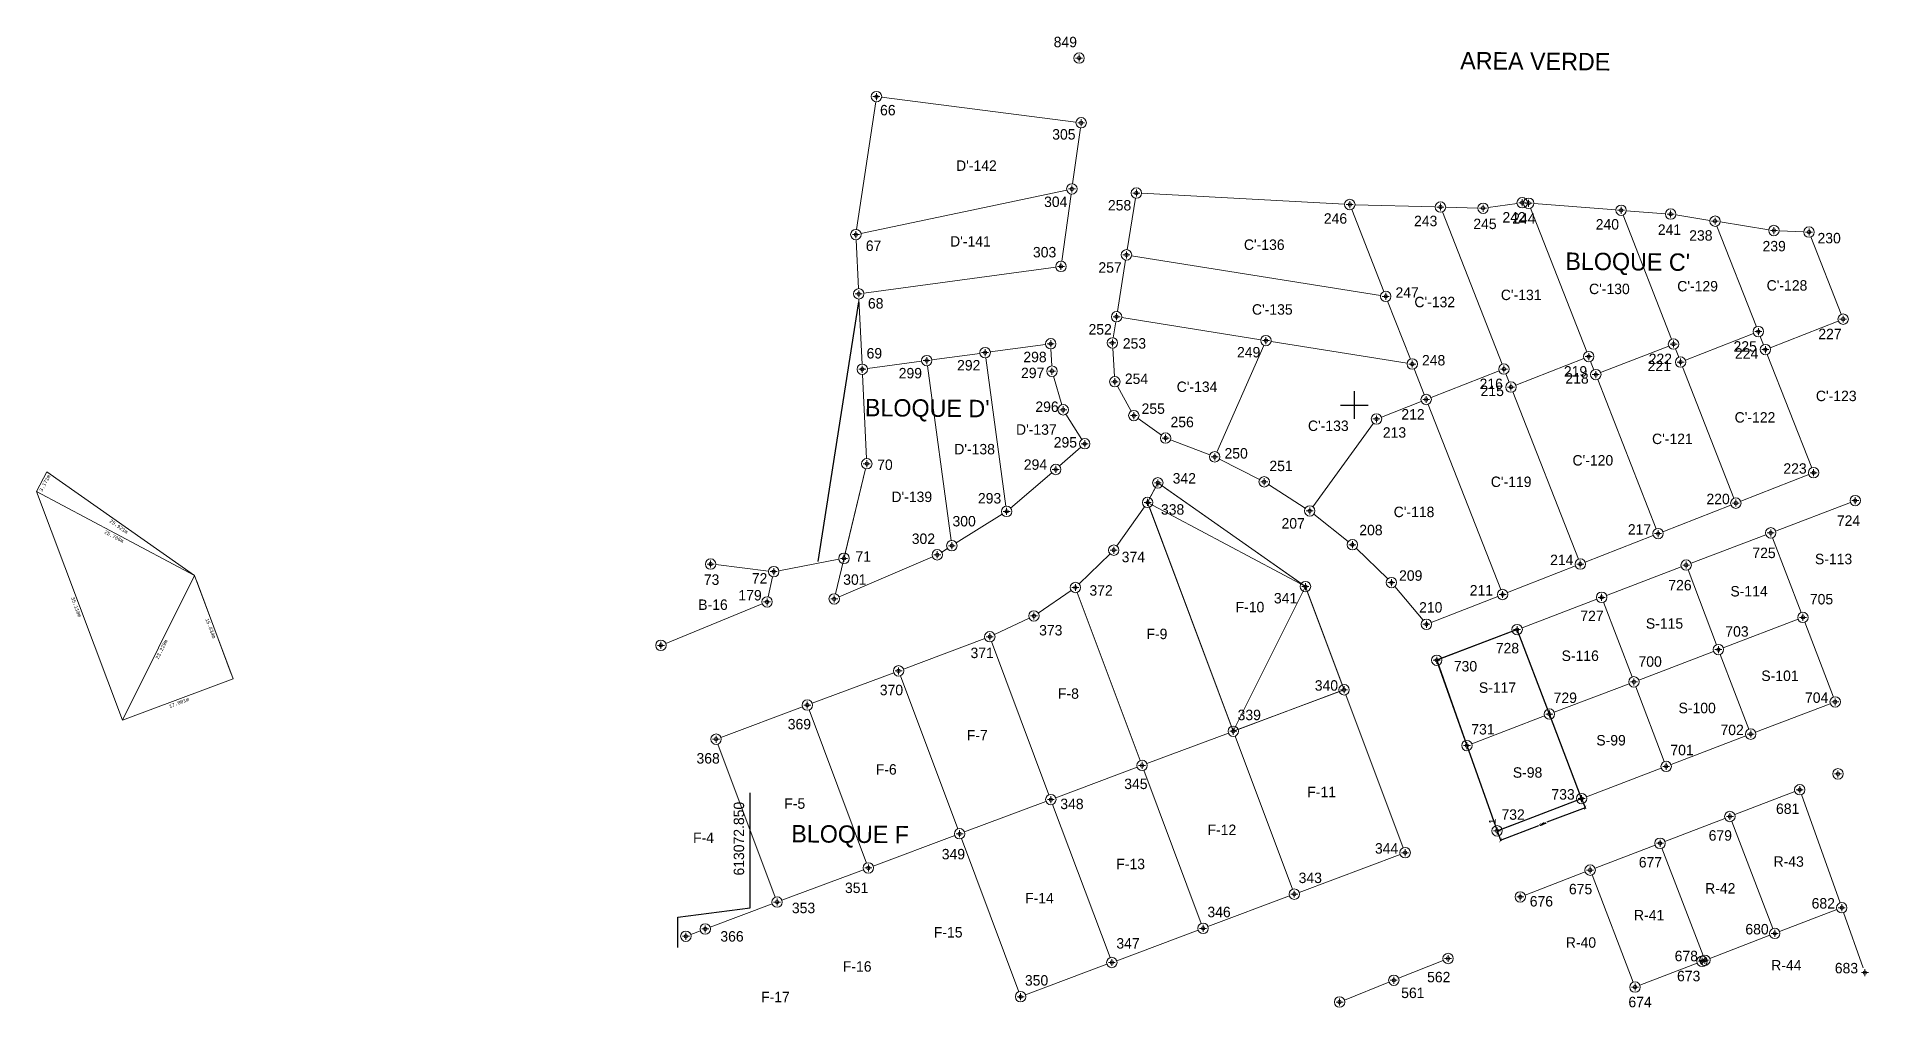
# Model space of a CAD drawing. Header units: millimetres. Extents: x 33704 to 33967, y 20256 to 20395.
import ezdxf
from ezdxf.enums import TextEntityAlignment as Align

# ---------------------------------------------------------------- set-up
doc = ezdxf.new("R2010")
doc.units = ezdxf.units.MM
for name, color, linetype in [('2', 1, 'Continuous'), ('42', 7, 'Continuous'), ('5', 7, 'Continuous'), ('CVL_CUADCON_TIT', 1, 'Continuous')]:
    doc.layers.add(name, color=color, linetype=linetype)
for name, color, linetype, lineweight in [('Cotas', 7, 'Continuous', 0), ('ificacion Nueva', 7, 'Continuous', 0), ('leidas', 7, 'Continuous', 0)]:
    doc.layers.add(name, color=color, linetype=linetype, lineweight=lineweight)
doc.styles.add('MONOTXT4', font='monotxt4.shx')
doc.styles.add('ROMANS', font='ROMANS', dxfattribs={"height": 0.2})
doc.styles.get("Standard").update_dxf_attribs({"font": 'arial.ttf'})
doc.styles.add('Styledgn000', font='dgn000.shx')
doc.styles.add('Styledgn003', font='dgn003.shx')
doc.dimstyles.new('STANDARD$0', dxfattribs={"dimtxt": 0.6, "dimasz": 0.5, "dimexe": 0.125, "dimexo": 0.000625, "dimgap": 0.0625, "dimtad": 0, "dimzin": 1, "dimdsep": 46, "dimtxsty": 'ROMANS', "dimblk1": 'ARCHTICK', "dimblk2": 'ARCHTICK', "dimsah": 1, "dimcen": 2.5, "dimclrd": 1, "dimclre": 1, "dimclrt": 30, "dimaunit": 1, "dimadec": 0, "dimazin": 0, "dimtfac": 1, "dimtofl": 0, "dimtmove": 1, "dimatfit": 3, "dimldrblk": 'ARCHTICK', "dimfxl": 1, "dimtolj": 1, "dimtzin": 1, "dimarcsym": 0})

# ---------------------------------------------------------------- blocks, each defined once
blk = doc.blocks.new('COORD')
at = {"layer": '42', "color": 2, "linetype": 'Continuous'}
for p, q in [((-2, 0), (2, 0)), ((0, -2), (0, 2))]:
    blk.add_line(p, q, dxfattribs=at)
blk = doc.blocks.new('AnonymousCell25')
at = {"layer": 'leidas', "color": 7, "linetype": 'Continuous', "lineweight": 30}
for p, q in [((613083245, 1317370924), (613083245, 1317387441)), ((613072850, 1317369578), (613083245, 1317370924)), ((613072850, 1317365203), (613072850, 1317369578))]:
    blk.add_line(p, q, dxfattribs=at)
at = {"layer": 'leidas', "color": 7, "linetype": 'Continuous', "style": 'Styledgn000'}
blk.add_text('613072.850', height=1500, rotation=90, dxfattribs=at).set_placement((613082353, 1317375565))
blk = doc.blocks.new('POINT1')
at = {"color": 0, "linetype": 'ByBlock', "lineweight": -2}
for p, q in [((500, 0), (-500, 0)), ((0, 500), (0, -500))]:
    blk.add_line(p, q, dxfattribs=at)
blk.add_circle((0, 0), 250, dxfattribs=at)
blk = doc.blocks.new('_ARCHTICK')
at = {"color": 0, "linetype": 'ByBlock', "const_width": 0.15}
blk.add_lwpolyline([(-0.5, -0.5), (0.5, 0.5)], dxfattribs=at)
blk = doc.blocks.new('*D8')
at = {"layer": 'CVL_CUADCON_TIT', "color": 1, "lineweight": -2, "ltscale": 0.5, "transparency": 16777216}
for p, q in [((33926.58, 20284.54), (33921.1, 20282.45)), ((33926.08, 20285.85), (33926.63, 20284.42)), ((33914.44, 20279.9), (33919.92, 20282)), ((33913.93, 20281.22), (33914.48, 20279.79))]:
    blk.add_line(p, q, dxfattribs=at)
at = {"layer": 'Defpoints', "color": 0, "ltscale": 0.5, "transparency": 16777216}
for p in [(33926.08, 20285.85), (33926.58, 20284.54), (33913.93, 20281.22)]:
    blk.add_point(p, dxfattribs=at)
at = {"layer": 'CVL_CUADCON_TIT', "color": 1, "lineweight": -2, "ltscale": 0.5, "transparency": 16777216, "xscale": 0.5, "yscale": 0.5, "zscale": 0.5}
for p, rotation in [((33926.58, 20284.54), 20.88350462927271), ((33914.44, 20279.9), 200.8835046292727)]:
    blk.add_blockref('_ARCHTICK', p, dxfattribs=dict(at, rotation=rotation))
at = {"layer": 'CVL_CUADCON_TIT', "color": 30, "lineweight": 30, "ltscale": 0.5, "transparency": 16777216, "insert": (33920.51, 20282.22), "char_height": 0.2, "attachment_point": 5, "rotation": 20.8835, "style": 'ROMANS'}
blk.add_mtext('\\A1;13.00m.', dxfattribs=at)

msp = doc.modelspace()

# ---------------------------------------------------------------- linework, layer by layer
at = {"layer": '2', "color": 1, "linetype": 'Continuous'}
msp.add_line((33816.373, 20319.905), (33822.256, 20357.261), dxfattribs=at)
at = {"layer": 'Cotas', "color": 7, "linetype": 'Continuous', "lineweight": 13, "flags": 128}
for points in [[(33824.658, 20385.991), (33821.923, 20367.641)], [(33824.658, 20385.991), (33821.923, 20367.641)], [(33853.433, 20383.066), (33825.512, 20386.637)], [(33852.946, 20374.205), (33854.073, 20382.228)], [(33852.108, 20373.308), (33822.547, 20367.054)], [(33822.547, 20367.054), (33852.108, 20373.308)], [(33851.384, 20363.077), (33852.738, 20372.72)], [(33861.99, 20372.136), (33860.805, 20364.731)], [(33892.022, 20371.262), (33862.858, 20372.836)], [(33916.8, 20371.378), (33912.66, 20370.796)], [(33917.72, 20371.469), (33918.291, 20371.425)], [(33931.004, 20370.452), (33919.216, 20371.354)], [(33893.044, 20370.523), (33897.666, 20358.726)], [(33897.666, 20358.726), (33893.044, 20370.523)], [(33905.048, 20370.882), (33893.52, 20371.201)], [(33906.071, 20370.163), (33914.644, 20348.279)], [(33914.644, 20348.279), (33906.071, 20370.163)], [(33911.168, 20370.712), (33906.547, 20370.84)], [(33918.741, 20370.713), (33926.828, 20350.071)], [(33926.828, 20350.071), (33918.741, 20370.713)], [(33932.025, 20369.697), (33939.011, 20351.864)], [(33939.011, 20351.864), (33932.025, 20369.697)], [(33938.123, 20369.907), (33932.5, 20370.337)], [(33944.509, 20368.951), (33939.612, 20369.732)], [(33952.965, 20367.603), (33945.99, 20368.715)], [(33821.849, 20366.15), (33822.182, 20359.142)], [(33821.849, 20366.15), (33822.182, 20359.142)], [(33945.523, 20368.135), (33951.194, 20353.657)], [(33951.194, 20353.657), (33945.523, 20368.135)], [(33957.999, 20367.3), (33954.454, 20367.453)], [(33959.022, 20366.57), (33963.378, 20355.45)], [(33963.378, 20355.45), (33959.022, 20366.57)], [(33897.199, 20358.146), (33861.427, 20363.872)], [(33861.427, 20363.872), (33897.199, 20358.146)], [(33822.961, 20358.494), (33850.536, 20362.234)], [(33860.568, 20363.25), (33859.383, 20355.846)], [(33822.253, 20357.644), (33822.698, 20348.295)], [(33898.213, 20357.329), (33901.475, 20349.003)], [(33901.475, 20349.003), (33898.213, 20357.329)], [(33859.146, 20354.365), (33858.78, 20352.082)], [(33879.985, 20351.789), (33860.005, 20354.987)], [(33860.005, 20354.987), (33879.985, 20351.789)], [(33962.953, 20354.478), (33953.178, 20350.649)], [(33953.178, 20350.649), (33962.953, 20354.478)], [(33849.06, 20351.117), (33841.124, 20350.04)], [(33849.952, 20348.023), (33849.838, 20350.468)], [(33858.71, 20350.593), (33858.97, 20346.514)], [(33880.423, 20350.984), (33873.664, 20335.651)], [(33873.664, 20335.651), (33880.423, 20350.984)], [(33901.008, 20348.424), (33881.466, 20351.552)], [(33881.466, 20351.552), (33901.008, 20348.424)], [(33938.586, 20350.893), (33928.811, 20347.063)], [(33928.811, 20347.063), (33938.586, 20350.893)], [(33940.023, 20349.281), (33939.558, 20350.468)], [(33939.558, 20350.468), (33940.023, 20349.281)], [(33950.77, 20352.685), (33940.995, 20348.856)], [(33940.995, 20348.856), (33950.77, 20352.685)], [(33952.206, 20351.073), (33951.741, 20352.261)], [(33951.741, 20352.261), (33952.206, 20351.073)], [(33831.249, 20348.701), (33823.477, 20347.647)], [(33832.093, 20348.059), (33835.499, 20322.944)], [(33835.499, 20322.944), (33832.093, 20348.059)], [(33839.638, 20349.839), (33832.735, 20348.903)], [(33840.482, 20349.197), (33843.374, 20327.869)], [(33843.374, 20327.869), (33840.482, 20349.197)], [(33926.403, 20349.1), (33916.628, 20345.271)], [(33916.628, 20345.271), (33926.403, 20349.1)], [(33927.84, 20347.488), (33927.375, 20348.675)], [(33927.375, 20348.675), (33927.84, 20347.488)], [(33947.963, 20329.014), (33940.57, 20347.884)], [(33940.57, 20347.884), (33947.963, 20329.014)], [(33959.134, 20333.39), (33952.754, 20349.677)], [(33952.754, 20349.677), (33959.134, 20333.39)], [(33822.77, 20346.797), (33823.344, 20334.723)], [(33822.77, 20346.797), (33823.344, 20334.723)], [(33851.39, 20342.448), (33850.196, 20346.554)], [(33859.384, 20345.111), (33861.38, 20341.544)], [(33902.022, 20347.607), (33903.473, 20343.902)], [(33903.473, 20343.902), (33902.022, 20347.607)], [(33914.22, 20347.307), (33904.445, 20343.478)], [(33904.445, 20343.478), (33914.22, 20347.307)], [(33915.656, 20345.695), (33915.191, 20346.882)], [(33915.191, 20346.882), (33915.656, 20345.695)], [(33936.791, 20324.637), (33928.387, 20346.092)], [(33928.387, 20346.092), (33936.791, 20324.637)], [(33903.048, 20342.931), (33897.304, 20340.68)], [(33897.304, 20340.68), (33903.048, 20342.931)], [(33914.448, 20315.885), (33904.02, 20342.506)], [(33904.02, 20342.506), (33914.448, 20315.885)], [(33925.62, 20320.261), (33916.203, 20344.299)], [(33916.203, 20344.299), (33925.62, 20320.261)], [(33854.286, 20337.48), (33852, 20341.094)], [(33862.359, 20340.457), (33865.699, 20338.101)], [(33896.165, 20339.8), (33887.457, 20327.805)], [(33887.457, 20327.805), (33896.165, 20339.8)], [(33867.012, 20337.4), (33872.661, 20335.234)], [(33851.085, 20333.651), (33854.126, 20336.349)], [(33874.031, 20334.628), (33879.808, 20331.716)], [(33823.204, 20333.245), (33818.875, 20315.28)], [(33823.204, 20333.245), (33820.28, 20321.111)], [(33844.045, 20327.613), (33849.955, 20332.666)], [(33948.934, 20328.589), (33958.709, 20332.418)], [(33864.845, 20330.562), (33864.068, 20329.082)], [(33885.787, 20316.751), (33865.808, 20330.794)], [(33881.11, 20330.975), (33886.384, 20327.602)], [(33836.235, 20322.599), (33842.839, 20326.728)], [(33863.286, 20327.806), (33859.296, 20322.165)], [(33863.982, 20327.716), (33875.773, 20296.234)], [(33875.773, 20296.234), (33863.982, 20327.716)], [(33887.604, 20326.733), (33892.559, 20322.808)], [(33937.763, 20324.213), (33947.538, 20328.042)], [(33964.687, 20328.408), (33953.944, 20324.31)], [(33834.14, 20321.289), (33834.964, 20321.804)], [(33893.685, 20321.82), (33898.217, 20317.414)], [(33926.592, 20319.836), (33936.366, 20323.666)], [(33952.543, 20323.775), (33941.8, 20319.676)], [(33953.511, 20323.342), (33957.61, 20312.599)], [(33957.61, 20312.599), (33953.511, 20323.342)], [(33809.264, 20318.56), (33801.69, 20319.475)], [(33809.264, 20318.56), (33801.69, 20319.475)], [(33819.368, 20320.242), (33810.745, 20318.609)], [(33819.389, 20314.847), (33832.815, 20320.596)], [(33858.325, 20321.03), (33853.889, 20316.715)], [(33915.42, 20315.46), (33925.195, 20319.289)], [(33940.399, 20319.142), (33929.656, 20315.043)], [(33941.367, 20318.708), (33945.466, 20307.966)], [(33945.466, 20307.966), (33941.367, 20318.708)], [(33732.084, 20303.785), (33727.057, 20317.208)], [(33809.213, 20314.847), (33809.847, 20317.737)], [(33899.237, 20316.317), (33903.301, 20311.476)], [(33794.495, 20308.162), (33808.358, 20313.83)], [(33852.733, 20315.768), (33848.012, 20312.526)], [(33862.665, 20291.324), (33853.614, 20315.49)], [(33853.614, 20315.49), (33862.665, 20291.324)], [(33891.691, 20302.195), (33886.664, 20315.618)], [(33904.481, 20311.175), (33914.024, 20314.913)], [(33928.255, 20314.508), (33917.513, 20310.41)], [(33929.223, 20314.075), (33933.322, 20303.332)], [(33933.322, 20303.332), (33929.223, 20314.075)], [(33846.715, 20311.783), (33841.731, 20309.44)], [(33957.176, 20311.631), (33946.434, 20307.532)], [(33946.434, 20307.532), (33957.176, 20311.631)], [(33962.243, 20300.455), (33958.144, 20311.198)], [(33958.144, 20311.198), (33962.243, 20300.455)], [(33840.35, 20308.858), (33828.646, 20304.474)], [(33849.556, 20286.415), (33841.316, 20308.418)], [(33841.316, 20308.418), (33849.556, 20286.415)], [(33916.111, 20309.875), (33905.959, 20306.001)], [(33917.079, 20309.442), (33921.178, 20298.699)], [(33921.178, 20298.699), (33917.079, 20309.442)], [(33945.032, 20306.998), (33934.29, 20302.899)], [(33934.29, 20302.899), (33945.032, 20306.998)], [(33950.099, 20295.822), (33946, 20306.564)], [(33946, 20306.564), (33950.099, 20295.822)], [(33827.242, 20303.948), (33815.538, 20299.565)], [(33836.448, 20281.506), (33828.207, 20303.509)], [(33828.207, 20303.509), (33836.448, 20281.506)], [(33905.508, 20305.027), (33909.346, 20294.185)], [(33876.739, 20295.795), (33891.251, 20301.23)], [(33891.251, 20301.23), (33876.739, 20295.795)], [(33900.457, 20278.787), (33892.217, 20300.791)], [(33922.146, 20298.266), (33932.889, 20302.364)], [(33932.889, 20302.364), (33922.146, 20298.266)], [(33933.856, 20301.931), (33937.955, 20291.188)], [(33937.955, 20291.188), (33933.856, 20301.931)], [(33814.134, 20299.039), (33802.43, 20294.655)], [(33823.34, 20276.596), (33815.099, 20298.6)], [(33815.099, 20298.6), (33823.34, 20276.596)], [(33910.297, 20293.745), (33920.745, 20297.731)], [(33920.745, 20297.731), (33910.297, 20293.745)], [(33951.067, 20295.388), (33961.81, 20299.487)], [(33875.334, 20295.269), (33863.63, 20290.885)], [(33863.63, 20290.885), (33875.334, 20295.269)], [(33925.811, 20286.555), (33921.713, 20297.298)], [(33921.713, 20297.298), (33925.811, 20286.555)], [(33810.231, 20271.687), (33801.99, 20293.69)], [(33801.99, 20293.69), (33810.231, 20271.687)], [(33876.299, 20294.829), (33884.54, 20272.826)], [(33884.54, 20272.826), (33876.299, 20294.829)], [(33909.846, 20292.771), (33913.684, 20281.928)], [(33938.923, 20290.755), (33949.666, 20294.854)], [(33862.226, 20290.359), (33850.522, 20285.976)], [(33850.522, 20285.976), (33862.226, 20290.359)], [(33863.191, 20289.92), (33871.432, 20267.917)], [(33871.432, 20267.917), (33863.191, 20289.92)], [(33926.779, 20286.122), (33937.522, 20290.221)], [(33849.117, 20285.45), (33837.413, 20281.066)], [(33837.413, 20281.066), (33849.117, 20285.45)], [(33850.082, 20285.011), (33858.323, 20263.007)], [(33858.323, 20263.007), (33850.082, 20285.011)], [(33914.635, 20281.489), (33925.378, 20285.587)], [(33956.713, 20286.868), (33948.076, 20283.553)], [(33963.202, 20270.885), (33957.665, 20286.431)], [(33946.676, 20283.016), (33938.039, 20279.701)], [(33953.556, 20267.183), (33947.645, 20282.585)], [(33947.645, 20282.585), (33953.556, 20267.183)], [(33836.009, 20280.54), (33824.305, 20276.157)], [(33824.305, 20276.157), (33836.009, 20280.54)], [(33836.974, 20280.101), (33845.215, 20258.098)], [(33845.215, 20258.098), (33836.974, 20280.101)], [(33885.505, 20272.387), (33900.018, 20277.822)], [(33936.639, 20279.164), (33928.001, 20275.849)], [(33943.518, 20263.33), (33937.607, 20278.732)], [(33937.607, 20278.732), (33943.518, 20263.33)], [(33822.9, 20275.631), (33811.196, 20271.248)], [(33811.196, 20271.248), (33822.9, 20275.631)], [(33926.601, 20275.311), (33917.964, 20271.997)], [(33933.481, 20259.478), (33927.57, 20274.88)], [(33927.57, 20274.88), (33933.481, 20259.478)], [(33872.397, 20267.477), (33884.101, 20271.861)], [(33809.792, 20270.722), (33800.878, 20267.383)], [(33800.878, 20267.383), (33809.792, 20270.722)], [(33954.525, 20266.751), (33962.754, 20269.91)], [(33962.754, 20269.91), (33954.525, 20266.751)], [(33966.523, 20261.562), (33963.706, 20269.472)], [(33799.474, 20266.857), (33798.088, 20266.338)], [(33798.088, 20266.338), (33799.474, 20266.857)], [(33859.288, 20262.568), (33870.992, 20266.951)], [(33944.487, 20262.899), (33953.124, 20266.214)], [(33953.124, 20266.214), (33944.487, 20262.899)], [(33846.18, 20257.658), (33857.884, 20262.042)], [(33899.792, 20260.034), (33906.195, 20262.602)], [(33942.679, 20262.205), (33934.45, 20259.047)], [(33934.45, 20259.047), (33942.679, 20262.205)], [(33944.079, 20262.742), (33943.087, 20262.362)], [(33943.087, 20262.362), (33944.079, 20262.742)], [(33891.998, 20256.906), (33898.4, 20259.475)]]:
    msp.add_lwpolyline(points, dxfattribs=at)
at = {"layer": 'Cotas', "color": 7, "linetype": 'Continuous', "lineweight": 13}
for centre in [(33853.882, 20392.265), (33824.768, 20386.733), (33824.768, 20386.733), (33854.177, 20382.971), (33852.842, 20373.463), (33852.842, 20373.463), (33862.109, 20372.876), (33892.771, 20371.222), (33892.771, 20371.222), (33905.798, 20370.861), (33905.798, 20370.861), (33911.918, 20370.692), (33917.543, 20371.482), (33918.468, 20371.411), (33918.468, 20371.411), (33931.752, 20370.395), (33931.752, 20370.395), (33938.871, 20369.85), (33945.249, 20368.833), (33945.249, 20368.833), (33821.813, 20366.899), (33821.813, 20366.899), (33821.813, 20366.899), (33953.705, 20367.485), (33958.748, 20367.268), (33958.748, 20367.268), (33860.687, 20363.991), (33860.687, 20363.991), (33851.279, 20362.334), (33822.218, 20358.393), (33822.218, 20358.393), (33897.939, 20358.028), (33897.939, 20358.028), (33897.939, 20358.028), (33859.264, 20355.105), (33859.264, 20355.105), (33951.468, 20352.959), (33951.468, 20352.959), (33951.468, 20352.959), (33963.651, 20354.752), (33963.651, 20354.752), (33963.651, 20354.752), (33840.381, 20349.94), (33840.381, 20349.94), (33849.803, 20351.217), (33858.662, 20351.342), (33880.725, 20351.67), (33880.725, 20351.67), (33880.725, 20351.67), (33939.285, 20351.166), (33939.285, 20351.166), (33939.285, 20351.166), (33952.48, 20350.375), (33952.48, 20350.375), (33952.48, 20350.375), (33822.734, 20347.546), (33822.734, 20347.546), (33831.992, 20348.802), (33831.992, 20348.802), (33849.987, 20347.274), (33901.748, 20348.305), (33901.748, 20348.305), (33901.748, 20348.305), (33914.918, 20347.58), (33914.918, 20347.58), (33914.918, 20347.58), (33927.101, 20349.373), (33927.101, 20349.373), (33927.101, 20349.373), (33940.297, 20348.582), (33940.297, 20348.582), (33940.297, 20348.582), (33859.017, 20345.766), (33915.93, 20344.997), (33915.93, 20344.997), (33915.93, 20344.997), (33928.113, 20346.79), (33928.113, 20346.79), (33928.113, 20346.79), (33851.599, 20341.728), (33903.746, 20343.204), (33903.746, 20343.204), (33903.746, 20343.204), (33903.746, 20343.204), (33861.746, 20340.889), (33896.606, 20340.407), (33896.606, 20340.407), (33854.687, 20336.846), (33866.312, 20337.669), (33823.38, 20333.974), (33823.38, 20333.974), (33873.361, 20334.965), (33873.361, 20334.965), (33850.524, 20333.153), (33865.194, 20331.225), (33880.478, 20331.379), (33959.407, 20332.692), (33959.407, 20332.692), (33965.388, 20328.676), (33965.388, 20328.676), (33843.475, 20327.126), (33843.475, 20327.126), (33863.719, 20328.418), (33863.719, 20328.418), (33887.016, 20327.198), (33887.016, 20327.198), (33948.236, 20328.315), (33948.236, 20328.315), (33937.065, 20323.939), (33937.065, 20323.939), (33953.244, 20324.042), (33953.244, 20324.042), (33833.504, 20320.891), (33835.6, 20322.201), (33835.6, 20322.201), (33858.863, 20321.553), (33893.147, 20322.343), (33800.946, 20319.564), (33800.946, 20319.564), (33810.008, 20318.47), (33810.008, 20318.47), (33820.105, 20320.382), (33925.893, 20319.563), (33925.893, 20319.563), (33941.1, 20319.409), (33941.1, 20319.409), (33853.351, 20316.192), (33853.351, 20316.192), (33886.401, 20316.32), (33898.755, 20316.892), (33809.052, 20314.114), (33818.7, 20314.551), (33914.722, 20315.187), (33914.722, 20315.187), (33928.956, 20314.776), (33928.956, 20314.776), (33847.394, 20312.102), (33903.783, 20310.901), (33916.812, 20310.142), (33916.812, 20310.142), (33957.877, 20311.898), (33957.877, 20311.898), (33957.877, 20311.898), (33957.877, 20311.898), (33793.801, 20307.878), (33793.801, 20307.878), (33841.053, 20309.121), (33841.053, 20309.121), (33905.258, 20305.734), (33945.733, 20307.265), (33945.733, 20307.265), (33945.733, 20307.265), (33945.733, 20307.265), (33827.944, 20304.211), (33827.944, 20304.211), (33933.589, 20302.632), (33933.589, 20302.632), (33933.589, 20302.632), (33933.589, 20302.632), (33891.954, 20301.493), (33891.954, 20301.493), (33962.51, 20299.754), (33962.51, 20299.754), (33814.836, 20299.302), (33814.836, 20299.302), (33921.445, 20297.998), (33921.445, 20297.998), (33921.445, 20297.998), (33921.445, 20297.998), (33801.727, 20294.392), (33801.727, 20294.392), (33876.036, 20295.532), (33876.036, 20295.532), (33876.036, 20295.532), (33876.036, 20295.532), (33950.366, 20295.121), (33950.366, 20295.121), (33909.596, 20293.478), (33909.596, 20293.478), (33862.928, 20290.622), (33862.928, 20290.622), (33862.928, 20290.622), (33862.928, 20290.622), (33938.222, 20290.488), (33938.222, 20290.488), (33962.911, 20289.41), (33957.413, 20287.137), (33849.819, 20285.713), (33849.819, 20285.713), (33849.819, 20285.713), (33849.819, 20285.713), (33926.079, 20285.855), (33926.079, 20285.855), (33913.935, 20281.221), (33947.376, 20283.285), (33947.376, 20283.285), (33836.711, 20280.803), (33836.711, 20280.803), (33836.711, 20280.803), (33836.711, 20280.803), (33937.339, 20279.432), (33937.339, 20279.432), (33823.603, 20275.894), (33823.603, 20275.894), (33823.603, 20275.894), (33823.603, 20275.894), (33900.72, 20278.085), (33927.301, 20275.58), (33927.301, 20275.58), (33810.494, 20270.985), (33810.494, 20270.985), (33810.494, 20270.985), (33810.494, 20270.985), (33884.803, 20272.124), (33884.803, 20272.124), (33917.264, 20271.728), (33963.454, 20270.178), (33963.454, 20270.178), (33797.386, 20266.075), (33797.386, 20266.075), (33797.386, 20266.075), (33800.176, 20267.12), (33800.176, 20267.12), (33800.176, 20267.12), (33871.695, 20267.214), (33871.695, 20267.214), (33953.824, 20266.483), (33953.824, 20266.483), (33953.824, 20266.483), (33906.891, 20262.882), (33858.586, 20262.305), (33858.586, 20262.305), (33943.379, 20262.474), (33943.379, 20262.474), (33943.379, 20262.474), (33943.787, 20262.63), (33943.787, 20262.63), (33943.787, 20262.63), (33899.096, 20259.754), (33899.096, 20259.754), (33933.75, 20258.778), (33933.75, 20258.778), (33933.75, 20258.778), (33845.478, 20257.395), (33845.478, 20257.395), (33891.302, 20256.627), (33891.302, 20256.627)]:
    msp.add_circle(centre, 0.75, dxfattribs=at)
at = {"layer": 'CVL_CUADCON_TIT', "color": 2, "lineweight": 18, "ltscale": 0.5, "flags": 128}
for points in [[(33726.794, 20317.91), (33705.588, 20332.815), (33704.113, 20330.008), (33726.794, 20317.91)], [(33886.401, 20316.32), (33865.194, 20331.225), (33863.719, 20328.418), (33886.401, 20316.32)]]:
    msp.add_lwpolyline(points, dxfattribs=at)
at = {"layer": 'CVL_CUADCON_TIT', "lineweight": 18, "ltscale": 0.5, "flags": 128}
for points in [[(33726.794, 20317.91), (33716.43, 20297.121), (33704.113, 20330.008), (33726.794, 20317.91)], [(33886.401, 20316.32), (33876.036, 20295.532), (33863.719, 20328.418), (33886.401, 20316.32)]]:
    msp.add_lwpolyline(points, dxfattribs=at)
at = {"layer": 'CVL_CUADCON_TIT', "color": 3, "lineweight": 18, "ltscale": 0.5, "flags": 128}
for points in [[(33886.401, 20316.32), (33863.719, 20328.418)], [(33716.43, 20297.121), (33726.794, 20317.91)], [(33726.794, 20317.91), (33716.43, 20297.121), (33732.351, 20303.083), (33726.794, 20317.91)], [(33876.036, 20295.532), (33886.401, 20316.32)], [(33886.401, 20316.32), (33876.036, 20295.532), (33891.958, 20301.493), (33886.401, 20316.32)]]:
    msp.add_lwpolyline(points, dxfattribs=at)
at = {"layer": 'CVL_CUADCON_TIT', "color": 3, "lineweight": 30, "ltscale": 0.5, "flags": 128}
msp.add_lwpolyline([(33913.933, 20281.217), (33926.083, 20285.857), (33921.443, 20297.997), (33916.813, 20310.147), (33905.253, 20305.737), (33909.593, 20293.477)], close=True, dxfattribs=at)
at = {"layer": 'CVL_CUADCON_TIT', "color": 2, "lineweight": 30, "ltscale": 0.5, "flags": 128}
msp.add_lwpolyline([(33916.812, 20310.142), (33905.258, 20305.734), (33909.596, 20293.478), (33913.935, 20281.221), (33926.079, 20285.855), (33921.445, 20297.998), (33916.812, 20310.142)], dxfattribs=at)
at = {"layer": 'CVL_CUADCON_TIT', "color": 6, "lineweight": 30, "ltscale": 0.5, "flags": 128}
msp.add_lwpolyline([(33913.935, 20281.221), (33926.079, 20285.855), (33921.445, 20297.998), (33916.812, 20310.142), (33905.258, 20305.734), (33909.596, 20293.478)], close=True, dxfattribs=at)

# ---------------------------------------------------------------- block references
at = {"color": 7, "linetype": 'Continuous', "lineweight": 30, "xscale": 0.0009998083114624023, "yscale": 0.0009999275207519531, "zscale": 0.000999827675945757}
msp.add_blockref('AnonymousCell25', (-579159.079, -1297005.282), dxfattribs=at)
at = {"layer": '5', "color": 2, "linetype": 'Continuous'}
msp.add_blockref('COORD', (33893.43, 20342.412), dxfattribs=at)
at = {"layer": 'Cotas', "color": 7, "linetype": 'Continuous', "lineweight": 13, "xscale": 0.0009998083114624023, "yscale": 0.0009999275207519531, "zscale": 0.000999827675945757}
for p in [(33853.882, 20392.265), (33824.768, 20386.733), (33824.768, 20386.733), (33854.177, 20382.971), (33852.842, 20373.463), (33852.842, 20373.463), (33862.109, 20372.876), (33892.771, 20371.222), (33892.771, 20371.222), (33905.798, 20370.861), (33905.798, 20370.861), (33917.543, 20371.482), (33918.468, 20371.411), (33918.468, 20371.411), (33911.918, 20370.692), (33931.752, 20370.395), (33931.752, 20370.395), (33938.871, 20369.85), (33945.249, 20368.833), (33945.249, 20368.833), (33821.813, 20366.899), (33821.813, 20366.899), (33821.813, 20366.899), (33953.705, 20367.485), (33958.748, 20367.268), (33958.748, 20367.268), (33860.687, 20363.991), (33860.687, 20363.991), (33851.279, 20362.334), (33822.218, 20358.393), (33822.218, 20358.393), (33897.939, 20358.028), (33897.939, 20358.028), (33897.939, 20358.028), (33859.264, 20355.105), (33859.264, 20355.105), (33951.468, 20352.959), (33951.468, 20352.959), (33951.468, 20352.959), (33963.651, 20354.752), (33963.651, 20354.752), (33963.651, 20354.752), (33840.381, 20349.94), (33840.381, 20349.94), (33849.803, 20351.217), (33858.662, 20351.342), (33880.725, 20351.67), (33880.725, 20351.67), (33880.725, 20351.67), (33939.285, 20351.166), (33939.285, 20351.166), (33939.285, 20351.166), (33952.48, 20350.375), (33952.48, 20350.375), (33952.48, 20350.375), (33822.734, 20347.546), (33822.734, 20347.546), (33831.992, 20348.802), (33831.992, 20348.802), (33849.987, 20347.274), (33901.748, 20348.305), (33901.748, 20348.305), (33901.748, 20348.305), (33914.918, 20347.58), (33914.918, 20347.58), (33914.918, 20347.58), (33927.101, 20349.373), (33927.101, 20349.373), (33927.101, 20349.373), (33940.297, 20348.582), (33940.297, 20348.582), (33940.297, 20348.582), (33859.017, 20345.766), (33915.93, 20344.997), (33915.93, 20344.997), (33915.93, 20344.997), (33928.113, 20346.79), (33928.113, 20346.79), (33928.113, 20346.79), (33903.746, 20343.204), (33903.746, 20343.204), (33903.746, 20343.204), (33903.746, 20343.204), (33851.599, 20341.728), (33861.746, 20340.889), (33896.606, 20340.407), (33896.606, 20340.407), (33854.687, 20336.846), (33866.312, 20337.669), (33873.361, 20334.965), (33873.361, 20334.965), (33823.38, 20333.974), (33823.38, 20333.974), (33850.524, 20333.153), (33880.478, 20331.379), (33959.407, 20332.692), (33959.407, 20332.692), (33865.194, 20331.225), (33843.475, 20327.126), (33843.475, 20327.126), (33863.719, 20328.418), (33863.719, 20328.418), (33887.016, 20327.198), (33887.016, 20327.198), (33948.236, 20328.315), (33948.236, 20328.315), (33965.388, 20328.676), (33965.388, 20328.676), (33937.065, 20323.939), (33937.065, 20323.939), (33953.244, 20324.042), (33953.244, 20324.042), (33833.504, 20320.891), (33835.6, 20322.201), (33835.6, 20322.201), (33858.863, 20321.553), (33893.147, 20322.343), (33800.946, 20319.564), (33800.946, 20319.564), (33810.008, 20318.47), (33810.008, 20318.47), (33820.105, 20320.382), (33925.893, 20319.563), (33925.893, 20319.563), (33941.1, 20319.409), (33941.1, 20319.409), (33853.351, 20316.192), (33853.351, 20316.192), (33886.401, 20316.32), (33898.755, 20316.892), (33809.052, 20314.114), (33818.7, 20314.551), (33914.722, 20315.187), (33914.722, 20315.187), (33928.956, 20314.776), (33928.956, 20314.776), (33847.394, 20312.102), (33903.783, 20310.901), (33957.877, 20311.898), (33957.877, 20311.898), (33957.877, 20311.898), (33957.877, 20311.898), (33793.801, 20307.878), (33793.801, 20307.878), (33841.053, 20309.121), (33841.053, 20309.121), (33916.812, 20310.142), (33916.812, 20310.142), (33905.258, 20305.734), (33945.733, 20307.265), (33945.733, 20307.265), (33945.733, 20307.265), (33945.733, 20307.265), (33827.944, 20304.211), (33827.944, 20304.211), (33933.589, 20302.632), (33933.589, 20302.632), (33933.589, 20302.632), (33933.589, 20302.632), (33891.954, 20301.493), (33891.954, 20301.493), (33814.836, 20299.302), (33814.836, 20299.302), (33921.445, 20297.998), (33921.445, 20297.998), (33921.445, 20297.998), (33921.445, 20297.998), (33962.51, 20299.754), (33962.51, 20299.754), (33876.036, 20295.532), (33876.036, 20295.532), (33876.036, 20295.532), (33876.036, 20295.532), (33950.366, 20295.121), (33950.366, 20295.121), (33801.727, 20294.392), (33801.727, 20294.392), (33909.596, 20293.478), (33909.596, 20293.478), (33862.928, 20290.622), (33862.928, 20290.622), (33862.928, 20290.622), (33862.928, 20290.622), (33938.222, 20290.488), (33938.222, 20290.488), (33962.911, 20289.41), (33957.413, 20287.137), (33849.819, 20285.713), (33849.819, 20285.713), (33849.819, 20285.713), (33849.819, 20285.713), (33926.079, 20285.855), (33926.079, 20285.855), (33947.376, 20283.285), (33947.376, 20283.285), (33836.711, 20280.803), (33836.711, 20280.803), (33836.711, 20280.803), (33836.711, 20280.803), (33913.935, 20281.221), (33937.339, 20279.432), (33937.339, 20279.432), (33900.72, 20278.085), (33823.603, 20275.894), (33823.603, 20275.894), (33823.603, 20275.894), (33823.603, 20275.894), (33927.301, 20275.58), (33927.301, 20275.58), (33810.494, 20270.985), (33810.494, 20270.985), (33810.494, 20270.985), (33810.494, 20270.985), (33884.803, 20272.124), (33884.803, 20272.124), (33917.264, 20271.728), (33963.454, 20270.178), (33963.454, 20270.178), (33797.386, 20266.075), (33797.386, 20266.075), (33797.386, 20266.075), (33800.176, 20267.12), (33800.176, 20267.12), (33800.176, 20267.12), (33871.695, 20267.214), (33871.695, 20267.214), (33953.824, 20266.483), (33953.824, 20266.483), (33953.824, 20266.483), (33858.586, 20262.305), (33858.586, 20262.305), (33906.891, 20262.882), (33943.379, 20262.474), (33943.379, 20262.474), (33943.379, 20262.474), (33943.787, 20262.63), (33943.787, 20262.63), (33943.787, 20262.63), (33966.775, 20260.856), (33966.775, 20260.856), (33899.096, 20259.754), (33899.096, 20259.754), (33933.75, 20258.778), (33933.75, 20258.778), (33933.75, 20258.778), (33845.478, 20257.395), (33845.478, 20257.395), (33891.302, 20256.627), (33891.302, 20256.627)]:
    msp.add_blockref('POINT1', p, dxfattribs=at)

# ---------------------------------------------------------------- texts
at = {"layer": 'Cotas', "color": 7, "linetype": 'Continuous', "lineweight": 0, "style": 'Styledgn003'}
for s, p in [('849', (33853.577, 20393.379)), ('303', (33850.599, 20363.177)), ('294', (33849.283, 20332.655)), ('302', (33833.187, 20322))]:
    msp.add_text(s, height=1.4997, dxfattribs=at).set_placement(p, align=Align.BOTTOM_RIGHT)
at = {"layer": 'Cotas', "color": 7, "linetype": 'Continuous', "lineweight": 13, "style": 'Styledgn003'}
msp.add_text('AREA VERDE', height=2.4996, rotation=359.49448, dxfattribs=at).set_placement((33908.633, 20390.67))
at = {"layer": 'Cotas', "color": 7, "linetype": 'Continuous', "lineweight": 0, "style": 'Styledgn003'}
for s, p in [('66', (33825.284, 20384.785)), ('67', (33823.237, 20365.304)), ('230', (33959.968, 20366.396)), ('247', (33899.336, 20358.574)), ('68', (33823.545, 20357.022)), ('69', (33823.349, 20349.849)), ('253', (33860.16, 20351.27)), ('248', (33903.144, 20348.851)), ('254', (33860.456, 20346.19)), ('255', (33862.859, 20341.892)), ('70', (33824.873, 20333.832)), ('250', (33874.772, 20335.471)), ('374', (33860.002, 20320.578)), ('209', (33899.853, 20317.912)), ('348', (33851.184, 20285.091)), ('676', (33918.626, 20271.101))]:
    msp.add_text(s, height=1.4997, dxfattribs=at).set_placement(p, align=Align.MIDDLE_LEFT)
for s, p in [('305', (33853.367, 20382.06)), ('304', (33852.197, 20372.366)), ('258', (33861.372, 20371.872)), ('246', (33892.391, 20369.97)), ('243', (33905.348, 20369.611)), ('242', (33918.049, 20370.14)), ('240', (33931.452, 20369.124)), ('238', (33944.883, 20367.531)), ('257', (33860.005, 20362.93)), ('252', (33858.582, 20354.044)), ('227', (33963.429, 20353.376)), ('249', (33879.916, 20350.754)), ('225', (33951.25, 20351.584)), ('299', (33831.31, 20347.741)), ('292', (33839.698, 20348.879)), ('298', (33849.221, 20350.065)), ('219', (33926.879, 20347.998)), ('222', (33939.062, 20349.791)), ('216', (33914.766, 20346.206)), ('296', (33850.945, 20342.917)), ('212', (33903.524, 20341.829)), ('338', (33868.99, 20328.158)), ('207', (33886.312, 20326.16)), ('724', (33966.097, 20326.545)), ('725', (33953.957, 20321.912)), ('726', (33941.88, 20317.279)), ('341', (33885.217, 20315.402)), ('705', (33962.216, 20315.262)), ('727', (33929.238, 20312.859)), ('728', (33917.094, 20308.226)), ('703', (33950.068, 20310.629)), ('371', (33841.634, 20307.544)), ('730', (33911.065, 20305.626)), ('700', (33937.596, 20306.304)), ('370', (33828.596, 20302.212)), ('369', (33815.369, 20297.303)), ('368', (33802.261, 20292.393)), ('345', (33863.716, 20288.724)), ('681', (33957.351, 20285.152)), ('679', (33947.676, 20281.313)), ('349', (33837.495, 20278.626)), ('677', (33937.638, 20277.46)), ('351', (33823.594, 20273.787)), ('675', (33927.605, 20273.608)), ('353', (33815.967, 20270.891)), ('347', (33862.583, 20265.806)), ('562', (33907.223, 20260.96)), ('673', (33943.13, 20261.111))]:
    msp.add_text(s, height=1.4997, dxfattribs=at).set_placement(p, align=Align.TOP_RIGHT)
at = {"layer": 'Cotas', "color": 7, "linetype": 'Continuous', "lineweight": 13, "style": 'Styledgn003'}
for s, p in [("D'-142", (33839.128, 20376.815)), ("D'-141", (33838.273, 20365.927)), ("C'-136", (33880.482, 20365.451)), ("C'-131", (33917.395, 20358.24)), ("C'-130", (33930.069, 20359.1)), ("C'-129", (33942.743, 20359.488)), ("C'-128", (33955.584, 20359.603)), ("C'-135", (33881.641, 20356.148)), ("C'-132", (33904.977, 20357.213)), ("C'-134", (33870.826, 20345.035)), ("C'-123", (33962.662, 20343.721)), ("C'-133", (33889.687, 20339.434)), ("C'-122", (33950.985, 20340.637)), ("D'-137", (33847.743, 20338.888)), ("C'-121", (33939.12, 20337.552)), ("D'-138", (33838.867, 20336.07)), ("C'-120", (33927.69, 20334.468)), ("C'-119", (33915.953, 20331.383)), ("D'-139", (33829.846, 20329.222)), ("C'-118", (33902.002, 20327.052)), ('S-113', (33962.274, 20320.286)), ('S-114', (33950.13, 20315.653)), ('B-16', (33801.284, 20313.721)), ('F-10', (33878.429, 20313.378)), ('S-115', (33937.988, 20311.02)), ('F-9', (33865.059, 20309.52)), ('S-116', (33925.877, 20306.386)), ('S-101', (33954.575, 20303.509)), ('F-8', (33852.355, 20300.952)), ('S-117', (33913.993, 20301.809)), ('S-100', (33942.679, 20298.876)), ('F-7', (33839.247, 20294.961)), ('S-99', (33930.308, 20294.243)), ('F-6', (33826.174, 20290.052)), ('S-98', (33918.311, 20289.609)), ('F-11', (33888.724, 20286.808)), ('F-5', (33813.032, 20285.143)), ('F-12', (33874.398, 20281.373)), ('F-4', (33799.922, 20280.233)), ('F-13', (33861.29, 20276.463)), ('R-43', (33955.831, 20276.81)), ('F-14', (33848.181, 20271.553)), ('R-42', (33945.997, 20272.957)), ('R-41', (33935.773, 20269.105)), ('F-15', (33835.074, 20266.644)), ('R-40', (33925.982, 20265.175)), ('F-16', (33822, 20261.735)), ('R-44', (33955.493, 20261.91)), ('F-17', (33810.251, 20257.348))]:
    msp.add_text(s, height=1.4997, dxfattribs=at).set_placement(p, align=Align.MIDDLE_CENTER)
at = {"layer": 'Cotas', "color": 7, "linetype": 'Continuous', "lineweight": 0, "style": 'Styledgn003'}
for s, p in [('245', (33912.192, 20369.194)), ('244', (33917.779, 20369.982)), ('241', (33938.697, 20368.36)), ('239', (33953.744, 20365.992)), ('342', (33868.999, 20332.629)), ('73', (33801.082, 20318.068)), ('72', (33807.975, 20318.254)), ('372', (33857.039, 20316.522)), ('366', (33804.014, 20266.811)), ('674', (33934.475, 20257.378))]:
    msp.add_text(s, height=1.4997, dxfattribs=at).set_placement(p, align=Align.TOP_CENTER)
for s, p in [('224', (33951.462, 20349.828)), ('297', (33848.886, 20347.027)), ('221', (33938.903, 20348.035)), ('215', (33914.915, 20344.45)), ('218', (33927.095, 20346.243)), ('295', (33853.585, 20337.056)), ('223', (33958.412, 20333.292)), ('220', (33947.359, 20328.916)), ('217', (33936.069, 20324.539)), ('214', (33924.898, 20320.163)), ('211', (33913.351, 20315.787)), ('179', (33808.283, 20315.079)), ('340', (33891.086, 20302.114)), ('704', (33961.519, 20300.366)), ('702', (33949.375, 20295.733)), ('733', (33925.087, 20286.467)), ('344', (33899.734, 20278.706)), ('682', (33962.47, 20270.805)), ('680', (33952.952, 20267.092)), ('678', (33942.795, 20263.24)), ('683', (33965.797, 20261.498))]:
    msp.add_text(s, height=1.4997, dxfattribs=at).set_placement(p, align=Align.MIDDLE_RIGHT)
for s, p in [('256', (33867.017, 20338.772)), ('251', (33881.22, 20332.461)), ('300', (33835.692, 20324.519)), ('208', (33894.136, 20323.25)), ('301', (33819.992, 20316.132)), ('729', (33922.058, 20299.147)), ('339', (33876.657, 20296.677)), ('731', (33910.225, 20294.619)), ('701', (33938.835, 20291.636)), ('732', (33914.563, 20282.363)), ('343', (33885.424, 20273.269)), ('346', (33872.316, 20268.359)), ('350', (33846.099, 20258.54))]:
    msp.add_text(s, height=1.4997, dxfattribs=at).set_placement(p, align=Align.BOTTOM_LEFT)
for s, p in [('213', (33897.522, 20339.22)), ('71', (33821.75, 20321.389)), ('373', (33848.14, 20310.801)), ('561', (33900.157, 20258.694))]:
    msp.add_text(s, height=1.4997, dxfattribs=at).set_placement(p, align=Align.TOP_LEFT)
for s, p in [('293', (33841.022, 20327.814)), ('210', (33904.402, 20312.135))]:
    msp.add_text(s, height=1.4997, dxfattribs=at).set_placement(p, align=Align.BOTTOM_CENTER)
at = {"layer": 'CVL_CUADCON_TIT', "color": 2, "style": 'MONOTXT4'}
for s, rotation, p in [('3.171m', 62.28353, (33705.293, 20331.179)), ('25.706m', 331.92382, (33715.218, 20323.518)), ('25.706m', 331.92382, (33715.218, 20323.518)), ('25.921m', 324.89748, (33715.904, 20324.954)), ('35.118m', 290.53208, (33709.803, 20313.39)), ('15.834m', 290.5456, (33729.105, 20310.321)), ('23.229m', 63.50079, (33722.06, 20307.293)), ('23.229m', 63.50079, (33722.06, 20307.293)), ('17.001m', 20.52724, (33724.566, 20299.634))]:
    msp.add_text(s, height=0.5, rotation=rotation, dxfattribs=at).set_placement(p, align=Align.MIDDLE)
at = {"layer": 'CVL_CUADCON_TIT', "color": 3, "lineweight": 30, "ltscale": 0.5}
msp.add_text('1', height=1, rotation=90, dxfattribs=at).set_placement((33914.052, 20282.21), align=Align.BOTTOM_LEFT)
at = {"layer": 'ificacion Nueva', "color": 7, "linetype": 'Continuous', "lineweight": 30, "style": 'Styledgn003'}
for s, p in [("BLOQUE C'", (33923.74, 20361.839)), ("BLOQUE D'", (33823.103, 20340.801)), ('BLOQUE F', (33812.526, 20279.576))]:
    msp.add_text(s, height=2.4996, rotation=359.49448, dxfattribs=at).set_placement(p)

# ---------------------------------------------------------------- dimensions: what is measured, and where the dimension line sits
at = {"layer": 'CVL_CUADCON_TIT', "color": 3, "lineweight": 30, "ltscale": 0.5}
dim = msp.add_aligned_dim(p1=(33913.935, 20281.221), p2=(33926.079, 20285.855), distance=-1.41, dimstyle='STANDARD$0', override={"dimpost": 'm.', "dimfxl": 31.75}, dxfattribs=at)
dim.commit()
dim.dimension.update_dxf_attribs({"geometry": '*D8', "text_midpoint": (33920.509, 20282.221)})

doc.saveas('drawing.dxf')
